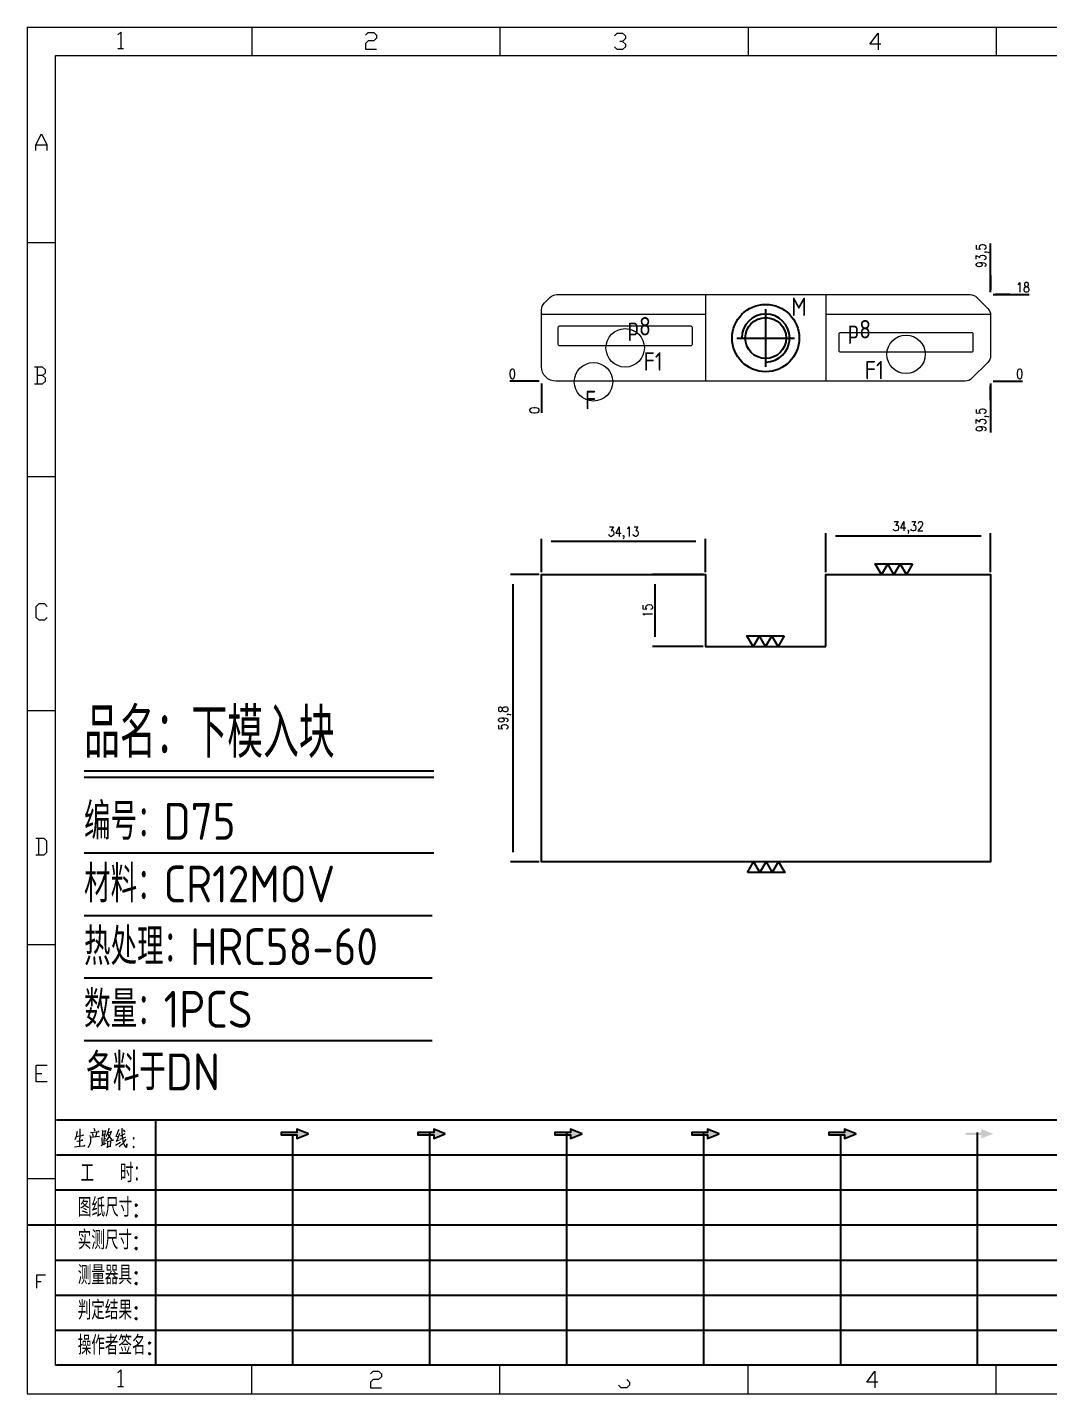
# Model space of a CAD drawing. Header units: millimetres. Extents: x 88508 to 142116, y -5268 to 20283.
# Drawn here: x 102260.9 to 102473.7, y -3081.8 to -2797.3 of the extents above; entities that cross this region are included whole.
import ezdxf
from ezdxf.enums import TextEntityAlignment as Align

# ---------------------------------------------------------------- set-up
doc = ezdxf.new("R2010")
doc.units = ezdxf.units.MM
doc.linetypes.add('CENTER', pattern=[0])
doc.linetypes.add('DASHED', pattern=[0])
for name, color, linetype in [('DIE_P', 2, 'Continuous'), ('DIM', 4, 'Continuous'), ('TEXT', 4, 'Continuous')]:
    doc.layers.add(name, color=color, linetype=linetype)
doc.styles.add('chinesef_fs', font='simplex.shx', dxfattribs={"bigfont": 'gbcbig.shx'})
doc.styles.add('gbenor', font='gbenor.shx', dxfattribs={"bigfont": 'gbcbig.shx'})
doc.styles.add('GBENOR_', font='gbenor.shx', dxfattribs={"bigfont": 'gbcbig'})
doc.styles.get("Standard").update_dxf_attribs({"font": 'txt.shx', "width": 0.85, "bigfont": 'ctxt.shx'})
doc.styles.add('TXT', font='txt.shx', dxfattribs={"width": 0.8, "bigfont": 'ctxt.shx'})
doc.dimstyles.new('T-2-WX', dxfattribs={"dimtxt": 2, "dimasz": 2, "dimexe": 0.5, "dimexo": 0.5, "dimgap": 0.5, "dimtad": 1, "dimtxsty": 'Standard', "dimblk": 'OPEN30', "dimcen": 0, "dimazin": 3, "dimtfac": 1, "dimtmove": 0, "dimatfit": 3, "dimldrblk": 'OPEN30', "dimlwd": -1, "dimlwe": -1})

# ---------------------------------------------------------------- blocks, each defined once
blk = doc.blocks.new('U40')
for points in [[(351.8, 337.7), (351.8, 333.2), (367, 339.3), (351.8, 345.3), (351.8, 340.8), (331.2, 340.8), (331.2, 337.7)], [(545.7, 339.3), (530.6, 345.3), (530.6, 340.8), (509.9, 340.8), (509.9, 337.7), (530.6, 337.7), (530.6, 333.2)], [(724.5, 339.3), (709.3, 345.3), (709.3, 340.8), (688.7, 340.8), (688.7, 337.7), (709.3, 337.7), (709.3, 333.2)], [(903.3, 339.3), (888.1, 345.3), (888.1, 340.8), (867.5, 340.8), (867.5, 337.7), (888.1, 337.7), (888.1, 333.2)], [(1082.1, 339.3), (1066.9, 345.3), (1066.9, 340.8), (1046.3, 340.8), (1046.3, 337.7), (1066.9, 337.7), (1066.9, 333.2)], [(1245.7, 337.7), (1245.7, 333.2), (1260.9, 339.3), (1245.7, 345.3), (1245.7, 340.8), (1225.1, 340.8), (1225.1, 337.7)]]:
    blk.add_hatch(color=3).paths.add_polyline_path(points)
at = {"color": 254, "lineweight": 18}
for p, q in [((0, 1783.5), (0, 0)), ((0, 1783.5), (2530.2, 1783.5)), ((941.1, 1783.5), (941.1, 1746.5)), ((1265.1, 1783.5), (1265.1, 1746.5)), ((37, 37), (37, 1746.5)), ((37, 1746.5), (2493.2, 1746.5)), ((0, 1502.7), (37, 1502.7)), ((0, 1197.2), (37, 1197.2)), ((0, 891.7), (37, 891.7)), ((0, 586.3), (37, 586.3)), ((0, 280.8), (37, 280.8)), ((37, 37), (2493.2, 37)), ((941.1, 0), (941.1, 37)), ((1265.1, 0), (1265.1, 37)), ((0, 0), (2530.2, 0))]:
    blk.add_line(p, q, dxfattribs=at)
at = {"color": 254, "linetype": 'Continuous', "lineweight": 18}
for p, q in [((293.1, 1783.5), (293.1, 1746.5)), ((617.1, 1783.5), (617.1, 1746.5)), ((293.1, 0), (293.1, 37)), ((617.1, 0), (617.1, 37))]:
    blk.add_line(p, q, dxfattribs=at)
for p, q in [((38, 357.6), (1598.2, 357.6)), ((38, 311.8), (1598.2, 311.8)), ((37.1, 266), (1598.2, 266)), ((0.1, 220.2), (1598.2, 220.2)), ((37.1, 174.4), (1598.2, 174.4)), ((37.1, 128.6), (1598.2, 128.6)), ((37.1, 82.8), (1598.2, 82.8))]:
    blk.add_line(p, q)
at = {"color": 254}
for p, q in [((167.8, 37), (167.8, 357.6)), ((525.5, 37), (525.5, 340.8)), ((704.3, 37), (704.3, 340.8)), ((883.1, 37), (883.1, 340.8)), ((1240.6, 37), (1240.6, 340.8)), ((346.7, 37), (346.7, 337.9)), ((1061.9, 37), (1061.9, 337.7)), ((1598.2, 37), (38, 37))]:
    blk.add_line(p, q, dxfattribs=at)
at = {"color": 92, "lineweight": 18}
for points in [[(118.3, 1773.7), (121.9, 1777.3), (121.9, 1755.8)], [(441.4, 1773.1), (445, 1776.7), (452.2, 1776.7), (455.8, 1773.1), (455.8, 1769.5), (452.2, 1765.9), (445, 1765.9), (441.4, 1762.3), (441.4, 1755.1), (455.8, 1755.1)], [(766.4, 1772.4), (770, 1776), (777.2, 1776), (780.8, 1772.4), (780.8, 1768.8), (777.2, 1765.2), (773.6, 1765.2)], [(1114.4, 1761.4), (1100, 1761.4), (1110.8, 1775.8), (1110.8, 1754.2)], [(118.3, 1755.8), (125.5, 1755.8)], [(777.2, 1765.2), (780.8, 1761.6), (780.8, 1758), (777.2, 1754.4), (770, 1754.4), (766.4, 1758)], [(11.1, 1622.8), (11.1, 1630), (18.3, 1644.4), (25.5, 1630), (25.5, 1622.8)], [(11.1, 1630), (25.5, 1630)], [(20, 1329), (23.6, 1332.6), (23.6, 1336.2), (20, 1339.8), (9.2, 1339.8)], [(12.8, 1339.8), (12.8, 1318.2)], [(9.2, 1318.2), (20, 1318.2), (23.6, 1321.8), (23.6, 1325.4), (20, 1329), (12.8, 1329)], [(26.1, 1013.2), (22.5, 1009.6), (15.3, 1009.6), (11.7, 1013.2), (11.7, 1027.6), (15.3, 1031.2), (22.5, 1031.2), (26.1, 1027.6)], [(11, 703.2), (21.8, 703.2), (25.4, 706.8), (25.4, 721.2), (21.8, 724.8), (11, 724.8)], [(14.6, 724.8), (14.6, 703.2)], [(26.1, 407), (11.7, 407), (11.7, 428.6), (26.1, 428.6)], [(11.7, 417.8), (18.9, 417.8)], [(12.3, 137.7), (12.3, 155), (23.8, 155)], [(12.3, 146.4), (18.1, 146.4)], [(118.3, 27.4), (121.9, 31), (121.9, 9.4)], [(447.9, 25.7), (451.5, 29.3), (458.7, 29.3), (462.3, 25.7), (462.3, 22.1), (458.7, 18.5), (451.5, 18.5), (447.9, 14.9), (447.9, 7.7), (462.3, 7.7)], [(782.7, 18.5), (786.3, 14.9), (786.3, 11.3), (782.7, 7.7), (775.5, 7.7), (771.9, 11.3)], [(1110.3, 14.9), (1095.9, 14.9), (1106.7, 29.3), (1106.7, 7.7)], [(118.3, 9.4), (125.5, 9.4)]]:
    blk.add_lwpolyline(points, dxfattribs=at)
at = {"color": 92, "lineweight": 0}
for points in [[(65, 342.2), (64.8, 341), (64.1, 337.9), (63.6, 335.7), (62.8, 333.5), (62.1, 331.4)], [(68.4, 345.9), (68.7, 344.4), (68.1, 322.9)], [(82.6, 340.8), (93.7, 342.2), (93.3, 342.4), (92.4, 342)], [(86.1, 336.1), (86, 337.5), (85.3, 339.8)], [(86.7, 346.7), (87.9, 344.6), (88.3, 343)], [(90.3, 341), (90.4, 339.6), (89.1, 335.3)], [(97.8, 344), (98.1, 342.6), (98.1, 340.8), (98.1, 337.9), (98.1, 336.3), (98.2, 337.7), (102.1, 338.3), (101.8, 338.3), (102.1, 343.6), (102.1, 343.2), (102.1, 342.8), (98.2, 342.2)], [(105.5, 341.2), (105.9, 341), (109.6, 341.8), (109.3, 342.6), (108.5, 339.6), (107.6, 337.3), (106.9, 335.9), (105.9, 334.3), (104.3, 332), (103.1, 330.4), (101.9, 329.4)], [(106.6, 346.5), (106.5, 345.2), (105.1, 341.2), (104.2, 338.9), (103.1, 336.3), (102.6, 335.5)], [(104.9, 339.1), (105.3, 338.7), (107, 335.7), (108.6, 333.3), (109.9, 331.2), (110.3, 330.8), (112.6, 330.8), (110.2, 331.2), (109, 332.6)], [(119.3, 344.8), (119.1, 343.8), (116.8, 338.5), (115.4, 335.5), (119.3, 336.3)], [(120.3, 339.4), (118.1, 333.5), (116.4, 330), (116.1, 329.8), (120.5, 331.4)], [(121.7, 336.7), (127.7, 339.6)], [(123.4, 346.5), (123.5, 345.4), (123.5, 340.8), (123.8, 337.3), (124, 335.3), (124.2, 333.1), (124.5, 331), (124.8, 329), (125.2, 327.4), (125.9, 325.7), (126.9, 323.9), (127.9, 322.7), (128.9, 321.7), (129.6, 321.3), (129.9, 326.1), (129.4, 321.5)], [(127.7, 341.6), (127.2, 342.4), (125.7, 344.2)], [(61.4, 322.3), (68.2, 322.9), (75.3, 323.7), (74.9, 323.9), (73.8, 323.5)], [(63.8, 335.9), (73.4, 337.5), (73.1, 337.7), (72.5, 337.3)], [(64.5, 329.6), (64.8, 329.6), (65.1, 329.6), (72.5, 331), (71.9, 331), (70.9, 330.8)], [(82.6, 335.1), (82.6, 331.8), (82.3, 329), (81.9, 326.8), (81.2, 324.9), (80.3, 323.1), (79.6, 321.9), (78.8, 320.9)], [(93.3, 335.5), (94.1, 335.7), (94.3, 335.5), (82.6, 334.3), (82.6, 335.1), (82.2, 336.9)], [(96.5, 323.9), (102.8, 327.2)], [(97.2, 334.3), (97.5, 333.5), (97.7, 324.7)], [(100.2, 337.9), (100.1, 325.9)], [(100.2, 332.6), (102.4, 333.1)], [(104.2, 330), (104.5, 329), (104.5, 321.1), (104.3, 322.1), (104.5, 322.7), (109.2, 323.1), (108.6, 323.1), (109, 329.2), (109, 330), (109.3, 329.4), (108.6, 329.4), (104.6, 328.8)], [(115.3, 324.3), (121.5, 328.2)], [(128.2, 332.4), (128.1, 331.6), (126.9, 329.6), (125.8, 328), (124.5, 326.3), (123, 324.7), (121.4, 323.3), (120.1, 322.3)], [(121.4, 332.2), (128.8, 335.1)]]:
    blk.add_lwpolyline(points, dxfattribs=at)
for points in [[(367, 339.3), (351.8, 345.3), (351.8, 340.8), (331.2, 340.8), (331.2, 337.7), (351.8, 337.7), (351.8, 333.2), (367, 339.3)], [(545.7, 339.3), (530.6, 345.3), (530.6, 340.8), (509.9, 340.8), (509.9, 337.7), (530.6, 337.7), (530.6, 333.2), (545.7, 339.3)], [(724.5, 339.3), (709.3, 345.3), (709.3, 340.8), (688.7, 340.8), (688.7, 337.7), (709.3, 337.7), (709.3, 333.2), (724.5, 339.3)], [(903.3, 339.3), (888.1, 345.3), (888.1, 340.8), (867.5, 340.8), (867.5, 337.7), (888.1, 337.7), (888.1, 333.2), (903.3, 339.3)], [(1082.1, 339.3), (1066.9, 345.3), (1066.9, 340.8), (1046.3, 340.8), (1046.3, 337.7), (1066.9, 337.7), (1066.9, 333.2), (1082.1, 339.3)]]:
    blk.add_lwpolyline(points)
for points in [[(138.7, 332.4), (139.4, 333.5), (138.7, 334.5), (138, 333.5)], [(138.7, 320.9), (139.4, 321.9), (138.7, 322.9), (138, 321.9)]]:
    blk.add_lwpolyline(points, close=True, dxfattribs=at)
at = {"color": 3, "style": 'chinesef_fs'}
for s, p in [('工  时：', (69.5, 275.7)), ('图纸尺寸:', (66.2, 230.9)), ('实测尺寸:', (65.9, 188.4)), ('测量器具:', (65.9, 142.6)), ('判定结果:', (65.9, 96.8)), ('操作者签名:', (65.9, 51))]:
    blk.add_text(s, height=24.57, dxfattribs=at).set_placement(p)
at = {"lineweight": 18, "style": 'GBENOR_'}
blk.add_attdef('文档路径', (2126, 386.9), '', height=17.8, dxfattribs=at)
at = {"lineweight": 20, "style": 'TXT'}
for tag, height, p in [('18-**-**', 16.3, (1866.6, 256.2)), ('客户名称', 16.1, (1741.1, 134, 0)), ('料厚:', 16.1, (1741.3, 93.2, 0))]:
    blk.add_attdef(tag, text='', height=height, dxfattribs=at).set_placement(p, align=Align.MIDDLE)
for tag, p, height in [('88888', (1850.9, 207.5), 14.9), ('材质:', (1691.2, 168, 0), 16.1), ('核准', (1869.4, 127.5, 0), 16.1), ('设计', (1868.8, 88.3, 0), 16.1), ('绘图', (1868.2, 49.1, 0), 16.1)]:
    blk.add_attdef(tag, p, '', height=height, dxfattribs=at)
for tag, p, height, width in [('3', (2234.7, 206.9), 15.8, 0.7), ('4', (2234.7, 167.4), 15.8, 0.7), ('核准日期', (2041.1, 124.2, 0), 16.1, 0.68), ('设计日期', (2041.1, 84.5, 0), 16.1, 0.68), ('1', (2251.9, 85.9), 14.6, 0.7), ('绘图日期', (2040.9, 46.4, 0), 16.1, 0.68), ('2', (2235, 49.2), 14.6, 0.7)]:
    blk.add_attdef(tag, p, '', height=height, dxfattribs=dict(at, width=width))
blk = doc.blocks.new('*D7885')
at = {"layer": 'Defpoints', "color": 0}
for p in [(102367.94, -2911.23), (102361.94, -2971.03), (102367.94, -2971.03)]:
    blk.add_point(p, dxfattribs=at)
at = {"layer": 'DIM', "color": 0}
for p, q in [((102367.44, -2911.23), (102361.44, -2911.23)), ((102361.94, -2913.23), (102361.94, -2969.03)), ((102367.44, -2971.03), (102361.44, -2971.03))]:
    blk.add_line(p, q, dxfattribs=at)
at = {"layer": 'DIM', "color": 0, "insert": (102360.25, -2941.13), "char_height": 2, "attachment_point": 5, "rotation": 90}
blk.add_mtext('59,8', dxfattribs=at)
blk = doc.blocks.new('_Open30')
blk = doc.blocks.new('*D7886')
at = {"layer": 'Defpoints', "color": 0}
for p in [(102402.06, -2904.29), (102367.94, -2911.23), (102402.06, -2911.23)]:
    blk.add_point(p, dxfattribs=at)
at = {"layer": 'DIM', "color": 0}
for p, q in [((102367.94, -2910.73), (102367.94, -2903.79)), ((102402.06, -2910.73), (102402.06, -2903.79)), ((102369.94, -2904.29), (102400.06, -2904.29))]:
    blk.add_line(p, q, dxfattribs=at)
at = {"layer": 'DIM', "color": 0, "insert": (102385, -2902.6), "char_height": 2, "attachment_point": 5}
blk.add_mtext('34,13', dxfattribs=at)
blk = doc.blocks.new('*D7887')
at = {"layer": 'Defpoints', "color": 0}
for p in [(102461.44, -2903.16), (102427.12, -2911.23), (102461.44, -2911.23)]:
    blk.add_point(p, dxfattribs=at)
at = {"layer": 'DIM', "color": 0}
for p, q in [((102427.12, -2910.73), (102427.12, -2902.66)), ((102429.12, -2903.16), (102459.44, -2903.16)), ((102461.44, -2910.73), (102461.44, -2902.66))]:
    blk.add_line(p, q, dxfattribs=at)
at = {"layer": 'DIM', "color": 0, "insert": (102444.28, -2901.47), "char_height": 2, "attachment_point": 5}
blk.add_mtext('34,32', dxfattribs=at)
blk = doc.blocks.new('*D7888')
at = {"layer": 'Defpoints', "color": 0}
for p in [(102402.06, -2911.23), (102391.51, -2926.23), (102402.06, -2926.23)]:
    blk.add_point(p, dxfattribs=at)
at = {"layer": 'DIM', "color": 0}
for p, q in [((102401.56, -2911.23), (102391.01, -2911.23)), ((102391.51, -2913.23), (102391.51, -2924.23)), ((102401.56, -2926.23), (102391.01, -2926.23))]:
    blk.add_line(p, q, dxfattribs=at)
at = {"layer": 'DIM', "color": 0, "insert": (102390.01, -2918.73), "char_height": 2, "attachment_point": 5, "rotation": 90}
blk.add_mtext('15', dxfattribs=at)
blk = doc.blocks.new('*D8677')
at = {"layer": 'Defpoints', "color": 0}
for p in [(102367.94, -2870.97), (102461.44, -2870.97), (102466.44, -2870.97)]:
    blk.add_point(p, dxfattribs=at)
at = {"layer": 'DIM', "color": 0}
blk.add_line((102461.94, -2870.97), (102468.07, -2870.97), dxfattribs=at)
at = {"layer": 'DIM', "color": 0, "insert": (102467.5, -2869.47), "char_height": 2, "attachment_point": 5}
blk.add_mtext('0', dxfattribs=at)
blk = doc.blocks.new('*D8678')
at = {"layer": 'Defpoints', "color": 0}
for p in [(102461.44, -2852.97), (102466.44, -2852.97), (102367.94, -2870.97)]:
    blk.add_point(p, dxfattribs=at)
at = {"layer": 'DIM', "color": 0}
for p, q in [((102461.94, -2852.97), (102465.44, -2852.97)), ((102465.44, -2852.97), (102462.44, -2852.97)), ((102462.44, -2852.97), (102469.45, -2852.97))]:
    blk.add_line(p, q, dxfattribs=at)
at = {"layer": 'DIM', "color": 0, "insert": (102468.19, -2851.47), "char_height": 2, "attachment_point": 5}
blk.add_mtext('18', dxfattribs=at)
blk = doc.blocks.new('*D8679')
at = {"layer": 'Defpoints', "color": 0}
for p in [(102362.94, -2870.97), (102367.94, -2870.97), (102367.94, -2870.97)]:
    blk.add_point(p, dxfattribs=at)
at = {"layer": 'DIM', "color": 0}
blk.add_line((102367.44, -2870.97), (102361.3, -2870.97), dxfattribs=at)
at = {"layer": 'DIM', "color": 0, "insert": (102361.87, -2869.47), "char_height": 2, "attachment_point": 5}
blk.add_mtext('0', dxfattribs=at)
blk = doc.blocks.new('*D8680')
at = {"layer": 'Defpoints', "color": 0}
for p in [(102367.94, -2870.97), (102461.44, -2870.97), (102461.44, -2875.97)]:
    blk.add_point(p, dxfattribs=at)
at = {"layer": 'DIM', "color": 0}
for p, q in [((102461.44, -2871.47), (102461.44, -2874.97)), ((102461.44, -2874.97), (102461.44, -2871.97)), ((102461.44, -2871.97), (102461.44, -2881.65))]:
    blk.add_line(p, q, dxfattribs=at)
at = {"layer": 'DIM', "color": 0, "insert": (102459.75, -2879.06), "char_height": 2, "attachment_point": 5, "rotation": 90}
blk.add_mtext('93,5', dxfattribs=at)
blk = doc.blocks.new('*D8681')
at = {"layer": 'Defpoints', "color": 0}
for p in [(102367.94, -2870.97), (102367.94, -2870.97), (102367.94, -2875.97)]:
    blk.add_point(p, dxfattribs=at)
at = {"layer": 'DIM', "color": 0}
blk.add_line((102367.94, -2871.47), (102367.94, -2877.6), dxfattribs=at)
at = {"layer": 'DIM', "color": 0, "insert": (102366.44, -2877.04), "char_height": 2, "attachment_point": 5, "rotation": 90}
blk.add_mtext('0', dxfattribs=at)
blk = doc.blocks.new('*D8682')
at = {"layer": 'Defpoints', "color": 0}
for p in [(102461.44, -2847.97), (102461.44, -2852.97), (102367.94, -2870.97)]:
    blk.add_point(p, dxfattribs=at)
at = {"layer": 'DIM', "color": 0}
for p, q in [((102461.44, -2851.97), (102461.44, -2842.29)), ((102461.44, -2852.47), (102461.44, -2848.97)), ((102461.44, -2848.97), (102461.44, -2851.97))]:
    blk.add_line(p, q, dxfattribs=at)
at = {"layer": 'DIM', "color": 0, "insert": (102459.75, -2844.88), "char_height": 2, "attachment_point": 5, "rotation": 90}
blk.add_mtext('93,5', dxfattribs=at)

msp = doc.modelspace()

# ---------------------------------------------------------------- linework, layer by layer
at = {"layer": 'DIE_P', "linetype": 'Continuous', "lineweight": 15}
for p, q in [((102402.061, -2852.971), (102402.061, -2870.971)), ((102427.121, -2852.971), (102427.121, -2870.971)), ((102367.924, -2857.051, 0), (102402.061, -2857.051, 0)), ((102427.121, -2857.051, 0), (102461.427, -2857.051, 0))]:
    msp.add_line(p, q, dxfattribs=at)
at = {"layer": 'DIE_P', "linetype": 'CENTER'}
for p, q in [((102414.605, -2868.011), (102414.605, -2856.011)), ((102408.605, -2862.011), (102420.605, -2862.011))]:
    msp.add_line(p, q, dxfattribs=at)
at = {"layer": 'DIE_P', "linetype": 'Continuous', "lineweight": 15}
msp.add_lwpolyline([(102371.088, -2852.971), (102457.17, -2852.971, -0.1989124), (102458.584, -2853.557), (102460.85, -2855.823, -0.1989124), (102461.436, -2857.237), (102461.436, -2865.684, -0.1989124), (102460.85, -2867.098), (102457.563, -2870.385, -0.1989124), (102456.149, -2870.971), (102370.936, -2870.971, -0.4142136), (102367.936, -2867.971), (102367.936, -2856.123, -0.1989124), (102368.522, -2854.709), (102369.673, -2853.557, -0.1989124)], format="xyb", close=True, dxfattribs=at)
at = {"layer": 'DIE_P', "color": 1, "linetype": 'Continuous', "lineweight": 15}
for points in [[(102371.346, -2863.246, 0.4142136), (102371.646, -2863.546), (102399.046, -2863.546, 0.4142136), (102399.346, -2863.246), (102399.346, -2859.846, 0.4142136), (102399.046, -2859.546), (102371.646, -2859.546, 0.4142136), (102371.346, -2859.846)], [(102429.836, -2864.591, 0.4142136), (102430.136, -2864.891), (102457.536, -2864.891, 0.4142136), (102457.836, -2864.591), (102457.836, -2861.191, 0.4142136), (102457.536, -2860.891), (102430.136, -2860.891, 0.4142136), (102429.836, -2861.191)]]:
    msp.add_lwpolyline(points, format="xyb", close=True, dxfattribs=at)
at = {"layer": 'DIE_P'}
msp.add_lwpolyline([(102427.121, -2926.233), (102427.121, -2911.233), (102461.436, -2911.233), (102461.436, -2971.033), (102367.936, -2971.033), (102367.936, -2911.233), (102402.061, -2911.233), (102402.061, -2926.233)], close=True, dxfattribs=at)
at = {"layer": 'DIE_P', "linetype": 'Continuous'}
msp.add_circle((102414.605, -2862.011), 7, dxfattribs=at)
at = {"layer": 'DIE_P'}
msp.add_circle((102414.605, -2862.011), 4.25, dxfattribs=at)
at = {"layer": 'DIE_P', "color": 52, "linetype": 'DASHED', "lineweight": 15}
for centre in [(102385.346, -2864.046), (102443.836, -2865.391)]:
    msp.add_circle(centre, 4, dxfattribs=at)
at = {"layer": 'DIE_P', "color": 94, "linetype": 'Continuous', "lineweight": 15}
msp.add_circle((102378.751, -2871.116), 4, dxfattribs=at)
at = {"layer": 'DIE_P'}
msp.add_arc((102414.605, -2862.011), 5, 270, 180, dxfattribs=at)
at = {"layer": 'DIM', "color": 4, "linetype": 'Continuous', "lineweight": 25}
for p, q in [((102272.672, -2952.083), (102345.507, -2952.083)), ((102272.672, -2953.425), (102345.507, -2953.425)), ((102272.672, -2969.15), (102345.507, -2969.15)), ((102272.672, -2982.19), (102345.191, -2982.19)), ((102272.672, -2995.229), (102345.191, -2995.229)), ((102272.672, -3008.269), (102345.191, -3008.269))]:
    msp.add_line(p, q, dxfattribs=at)
at = {"layer": 'TEXT'}
for points in [[(102445.208, -2908.983), (102443.909, -2911.233), (102442.61, -2908.983), (102441.311, -2911.233), (102440.012, -2908.983), (102438.713, -2911.233), (102437.414, -2908.983), (102445.208, -2908.983)], [(102418.488, -2923.983), (102417.189, -2926.233), (102415.89, -2923.983), (102414.591, -2926.233), (102413.292, -2923.983), (102411.993, -2926.233), (102410.694, -2923.983), (102418.488, -2923.983)], [(102410.789, -2973.283), (102412.088, -2971.033), (102413.387, -2973.283), (102414.686, -2971.033), (102415.985, -2973.283), (102417.284, -2971.033), (102418.583, -2973.283), (102410.789, -2973.283)]]:
    msp.add_lwpolyline(points, close=True, dxfattribs=at)

# ---------------------------------------------------------------- block references
at = {"ltscale": 3, "xscale": 0.1594925459866421, "yscale": 0.1594925459866421, "zscale": 0.1594925459866421}
msp.add_blockref('U40', (102260.856, -3081.771), dxfattribs=at)

# ---------------------------------------------------------------- texts
at = {"layer": 'DIM', "color": 3, "linetype": 'Continuous', "lineweight": 25, "style": 'gbenor'}
for s, height, p in [('品名：下模入块', 10.3551, (102272.672, -2949.398)), ('编号：D75', 7.6705, (102272.672, -2966.465)), ('材料：CR12MOV', 7.6705, (102272.672, -2979.505)), ('热处理：HRC58-60', 7.67048, (102272.672, -2992.545)), ('数量：1PCS', 7.6705, (102272.672, -3005.585)), ('备料于DN', 7.6705, (102273.139, -3018.624))]:
    msp.add_text(s, height=height, dxfattribs=at).set_placement(p)
at = {"layer": 'TEXT', "color": 4, "style": 'gbenor'}
for s, p in [('M', (102421.523, -2855.5)), ('p8', (102388.256, -2859.547)), ('p8', (102434.099, -2860.167)), ('F1', (102391.172, -2866.881)), ('F1', (102437.23, -2868.686)), ('F', (102378.168, -2874.91))]:
    msp.add_text(s, height=3.84, dxfattribs=at).set_placement(p, align=Align.MIDDLE_CENTER)

# ---------------------------------------------------------------- dimensions: what is measured, and where the dimension line sits
at = {"layer": 'DIM', "color": 4}
for feature_location, offset, dtype, origin, picture, middle in [((102461.436, -2852.971), (0, 5), 1, (102367.936, -2870.971), '*D8682', (102459.746, -2844.881)), ((102461.436, -2852.971), (5, 0), 0, (102367.936, -2870.971), '*D8678', (102468.191, -2851.471)), ((102367.936010862, -2870.971204864), (-5, 0), 0, (102367.936010862, -2870.971204864), '*D8679', (102361.869344195, -2869.471204864)), ((102461.436010882, -2870.971204864), (5, 0), 0, (102367.936010862, -2870.971204864), '*D8677', (102467.502677548, -2869.471204864)), ((102367.936010862, -2870.971204864), (0, -5), 1, (102367.936010862, -2870.971204864), '*D8681', (102366.436010862, -2877.037871531)), ((102461.436, -2870.971), (0, -5), 1, (102367.936, -2870.971), '*D8680', (102459.746, -2879.062))]:
    dim = msp.add_ordinate_dim(feature_location=feature_location, offset=offset, dtype=dtype, origin=origin, dimstyle='T-2-WX', dxfattribs=at)
    dim.commit()
    dim.dimension.update_dxf_attribs({"geometry": picture, "text_midpoint": middle})
at = {"layer": 'DIM'}
for base, p1, p2, picture, middle in [((102402.061010872, -2904.291525321), (102367.936010872, -2911.233073211), (102402.061010872, -2911.233073211), '*D7886', (102384.998510872, -2902.60104913)), ((102461.436010872, -2903.158104284), (102427.121010872, -2911.233073211), (102461.436010872, -2911.233073211), '*D7887', (102444.278510872, -2901.467628094))]:
    dim = msp.add_linear_dim(base=base, p1=p1, p2=p2, dimstyle='T-2-WX', dxfattribs=at)
    dim.commit()
    dim.dimension.update_dxf_attribs({"geometry": picture, "text_midpoint": middle})
for base, p1, p2, picture, middle in [((102361.936, -2971.033, 0), (102367.936, -2911.233, 0), (102367.936, -2971.033, 0), '*D7885', (102360.246, -2941.133, 0)), ((102391.506, -2926.233), (102402.061, -2911.233), (102402.061, -2926.233), '*D7888', (102390.006, -2918.733))]:
    dim = msp.add_linear_dim(base=base, p1=p1, p2=p2, angle=90, dimstyle='T-2-WX', dxfattribs=at)
    dim.commit()
    dim.dimension.update_dxf_attribs({"geometry": picture, "text_midpoint": middle})

doc.saveas('drawing.dxf')
